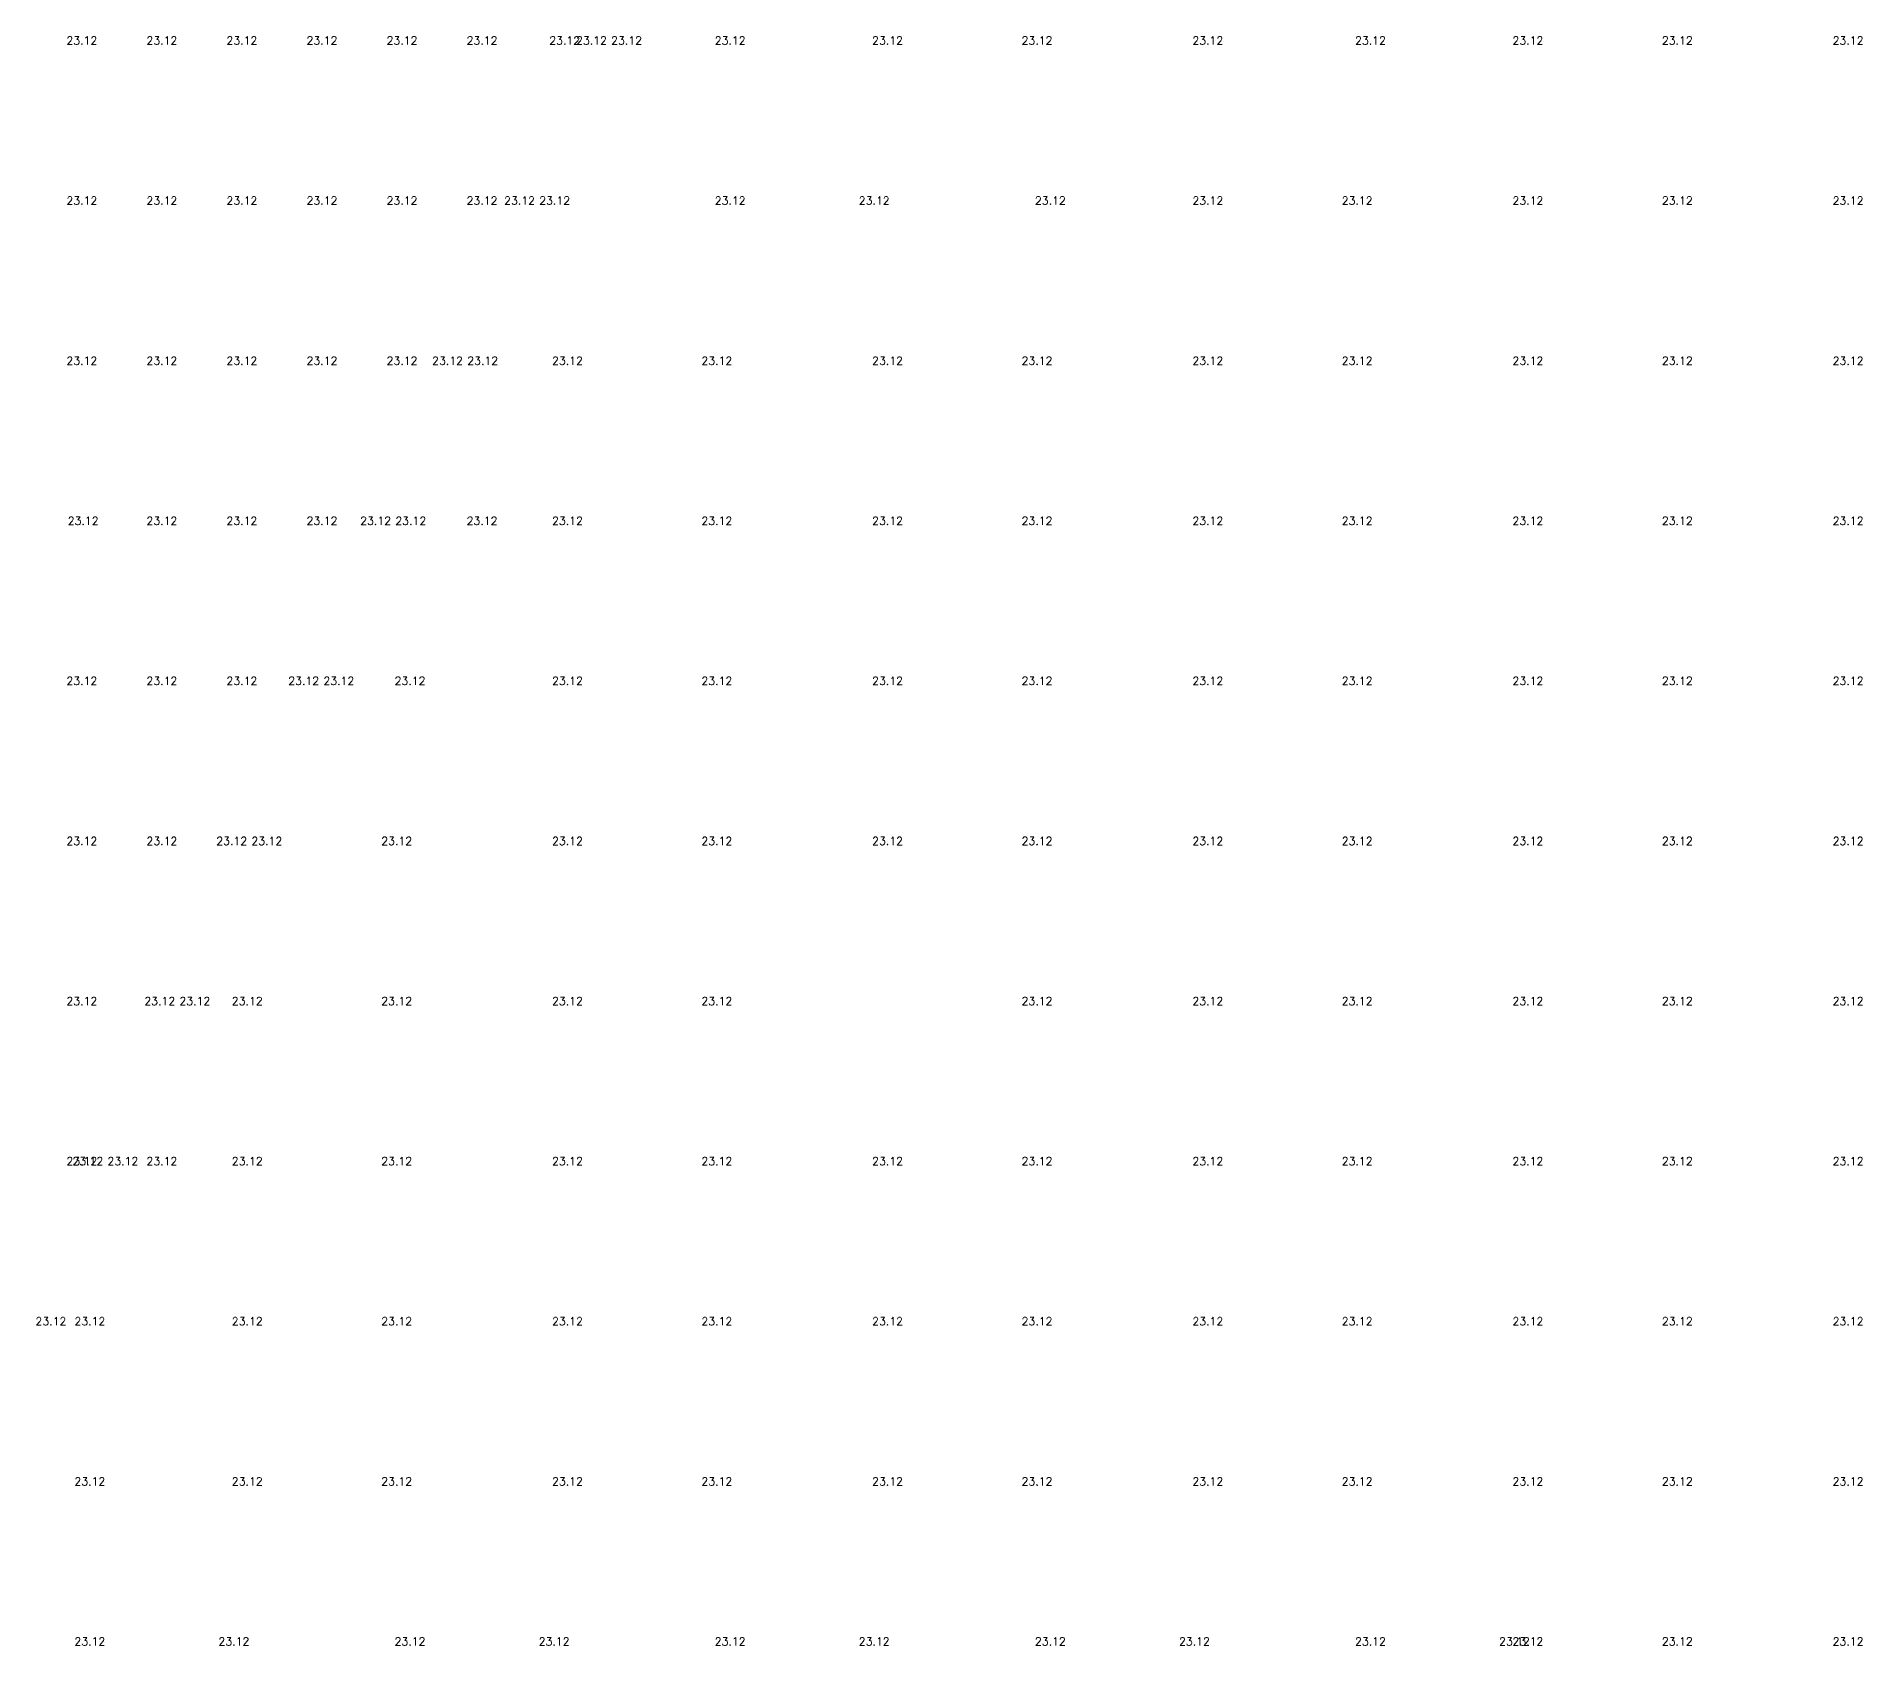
# Model space of a CAD drawing. Extents: x 6821 to 156660, y 8800 to 140150.
# Drawn here: x 45940 to 80160, y 44000 to 74150 of the extents above; entities that cross this region are included whole.
import ezdxf

# ---------------------------------------------------------------- set-up
doc = ezdxf.new("R2010")
doc.units = 0
doc.layers.get('0').update_dxf_attribs({"linetype": 'CONTINUOUS'})
doc.styles.get("Standard").update_dxf_attribs({"font": 'romans.shx', "bigfont": 'hztxt.shx'})

msp = doc.modelspace()

# ---------------------------------------------------------------- texts
for p in [(46500.62, 74000, 23400), (48000.62, 74000, 23400), (49500.62, 74000, 23400), (51000.62, 74000, 23400), (52500.62, 74000, 23400), (54000.62, 74000, 23400), (55549.84, 74000, 23400), (56051.97, 74000, 23400), (56709.8, 74000, 23400), (58650.83, 74000, 23400), (61600.83, 74000, 23400), (64400.83, 74000, 23400), (67600.83, 74000, 23400), (70650.84, 74000, 23400), (73600.83, 74000, 23400), (76400.85, 74000, 23400), (79600.83, 74000, 23400), (46500.62, 71000, 23400), (48000.62, 71000, 23400), (49500.62, 71000, 23400), (51000.62, 71000, 23400), (52500.62, 71000, 23400), (54000.62, 71000, 23400), (54703.37, 71000, 23400), (55361.21, 71000, 23400), (58650.83, 71000, 23400), (61350.83, 71000, 23400), (64650.83, 71000, 23400), (67600.83, 71000, 23400), (70400.83, 71000, 23400), (73600.83, 71000, 23400), (76400.85, 71000, 23400), (79600.83, 71000, 23400), (46500.62, 68000, 23400), (48000.62, 68000, 23400), (49500.62, 68000, 23400), (51000.62, 68000, 23400), (52500.62, 68000, 23400), (53354.77, 68000, 23400), (54012.61, 68000, 23400), (55600.83, 68000, 23400), (58400.83, 68000, 23400), (61600.83, 68000, 23400), (64400.83, 68000, 23400), (67600.83, 68000, 23400), (70400.83, 68000, 23400), (73600.83, 68000, 23400), (76400.85, 68000, 23400), (79600.83, 68000, 23400), (46524.2, 65000, 23400), (48000.62, 65000, 23400), (49500.62, 65000, 23400), (51000.62, 65000, 23400), (52006.17, 65000, 23400), (52664.01, 65000, 23400), (54000.62, 65000, 23400), (55600.83, 65000, 23400), (58400.83, 65000, 23400), (61600.83, 65000, 23400), (64400.83, 65000, 23400), (67600.83, 65000, 23400), (70400.83, 65000, 23400), (73600.83, 65000, 23400), (76400.84, 65000, 23400), (79600.83, 65000, 23400), (46500.62, 62000, 23400), (48000.62, 62000, 23400), (49500.62, 62000, 23400), (50657.57, 62000, 23400), (51315.41, 62000, 23400), (52650.83, 62000, 23400), (55600.83, 62000, 23400), (58400.83, 62000, 23400), (61600.83, 62000, 23400), (64400.83, 62000, 23400), (67600.83, 62000, 23400), (70400.83, 62000, 23400), (73600.83, 62000, 23400), (76400.84, 62000, 23400), (79600.83, 62000, 23400), (46500.62, 59000, 23400), (48000.62, 59000, 23400), (49308.98, 59000, 23400), (49966.81, 59000, 23400), (52400.83, 59000, 23400), (55600.83, 59000, 23400), (58400.83, 59000, 23400), (61600.83, 59000, 23400), (64400.83, 59000, 23400), (67600.83, 59000, 23400), (70400.83, 59000, 23400), (73600.83, 59000, 23400), (76400.84, 59000, 23400), (79600.83, 59000, 23400), (46500.62, 56000, 23400), (47960.38, 56000, 23400), (48618.21, 56000, 23400), (49600.83, 56000, 23400), (52400.83, 56000, 23400), (55600.83, 56000, 23400), (58400.83, 56000, 23400), (64400.83, 56000, 23400), (67600.83, 56000, 23400), (70400.83, 56000, 23400), (73600.83, 56000, 23400), (76400.84, 56000, 23400), (79600.83, 56000, 23400), (46500.62, 53000, 23400), (46611.78, 53000, 23400), (47269.62, 53000, 23400), (48000.62, 53000, 23400), (49600.83, 53000, 23400), (52400.83, 53000, 23400), (55600.83, 53000, 23400), (58400.83, 53000, 23400), (61600.83, 53000, 23400), (64400.83, 53000, 23400), (67600.83, 53000, 23400), (70400.83, 53000, 23400), (73600.83, 53000, 23400), (76400.84, 53000, 23400), (79600.83, 53000, 23400), (45921.02, 50000, 23400), (46650.83, 50000, 23400), (49600.83, 50000, 23400), (52400.83, 50000, 23400), (55600.83, 50000, 23400), (58400.83, 50000, 23400), (61600.83, 50000, 23400), (64400.83, 50000, 23400), (67600.83, 50000, 23400), (70400.83, 50000, 23400), (73600.83, 50000, 23400), (76400.84, 50000, 23400), (79600.83, 50000, 23400), (46650.83, 47000, 23400), (49600.83, 47000, 23400), (52400.83, 47000, 23400), (55600.83, 47000, 23400), (58400.83, 47000, 23400), (61600.83, 47000, 23400), (64400.83, 47000, 23400), (67600.83, 47000, 23400), (70400.83, 47000, 23400), (73600.83, 47000, 23400), (76400.83, 47000, 23400), (79600.83, 47000, 23400), (46650.83, 44000, 23400), (49350.83, 44000, 23400), (52650.83, 44000, 23400), (55350.83, 44000, 23400), (58650.83, 44000, 23400), (61350.83, 44000, 23400), (64650.83, 44000, 23400), (67350.83, 44000, 23400), (70650.83, 44000, 23400), (73350.83, 44000, 23400), (73600.83, 44000, 23400), (76400.83, 44000, 23400), (79600.83, 44000, 23400)]:
    msp.add_text('23.12', height=150).set_placement(p)

doc.saveas('drawing.dxf')
